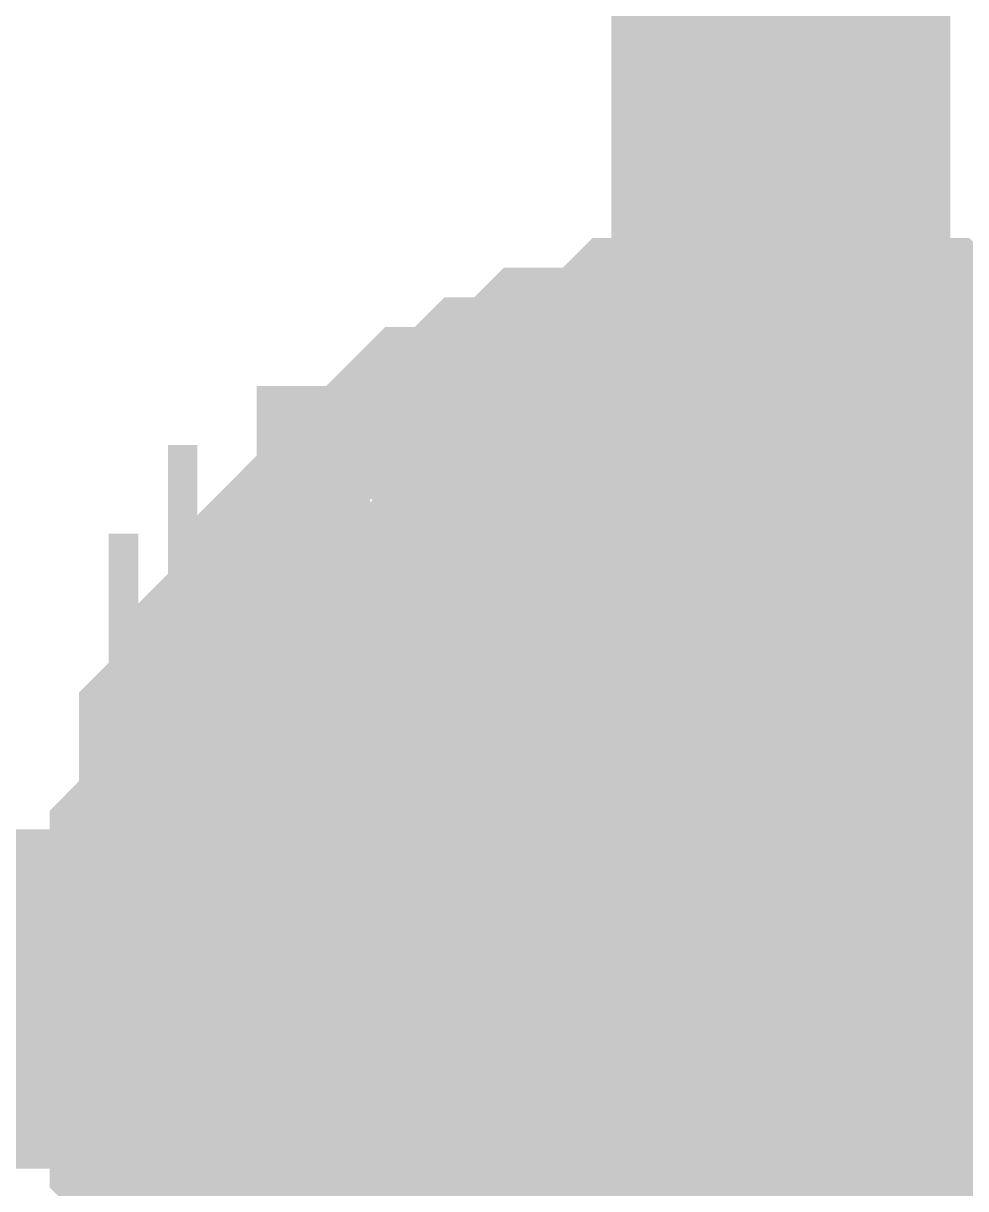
# Model space of a CAD drawing. Header units: inches. Extents: x 0 to 841, y 0 to 594.
# Drawn here: x 511.838 to 512.671, y 147.313 to 148.343 of the extents above; entities that cross this region are included whole.
import ezdxf

# ---------------------------------------------------------------- set-up
doc = ezdxf.new("R2010")
doc.units = ezdxf.units.IN
doc.layers.add('Sheet', color=255, linetype='Continuous')

msp = doc.modelspace()

# ---------------------------------------------------------------- linework, layer by layer
at = {"layer": 'Sheet'}
for points in [[(512.5072, 151.5834, 0.2997, 0.2997, 0), (512.5072, 147.4809, 0.2997, 0.2997, 0)], [(512.0108, 147.4809, 0.2997, 0.2997, 0), (512.0108, 147.507, 0.2997, 0.2997, 0), (512.0108, 147.5332, 0.2997, 0.2997, 0), (512.0108, 147.5593, 0.2997, 0.2997, 0), (512.0108, 147.5854, 0.2997, 0.2997, 0), (512.0369, 147.6116, 0.2997, 0.2997, 0), (512.0369, 147.6377, 0.2997, 0.2997, 0), (512.0369, 147.6638, 0.2997, 0.2997, 0), (512.0369, 147.69, 0.2997, 0.2997, 0), (512.063, 147.7161, 0.2997, 0.2997, 0), (512.063, 147.7422, 0.2997, 0.2997, 0), (512.0891, 147.7422, 0.2997, 0.2997, 0), (512.0891, 147.7683, 0.2997, 0.2997, 0), (512.1153, 147.7945, 0.2997, 0.2997, 0), (512.1153, 147.8206, 0.2997, 0.2997, 0), (512.1414, 147.8206, 0.2997, 0.2997, 0), (512.1414, 147.8467, 0.2997, 0.2997, 0), (512.1675, 147.8729, 0.2997, 0.2997, 0), (512.1937, 147.8729, 0.2997, 0.2997, 0), (512.1937, 147.899, 0.2997, 0.2997, 0), (512.2198, 147.9251, 0.2997, 0.2997, 0), (512.2459, 147.9251, 0.2997, 0.2997, 0), (512.2721, 147.9513, 0.2997, 0.2997, 0), (512.2982, 147.9513, 0.2997, 0.2997, 0), (512.2982, 147.9513, 0.2997, 0.2997, 0), (512.3243, 147.9774, 0.2997, 0.2997, 0), (512.3505, 147.9774, 0.2997, 0.2997, 0), (512.3766, 147.9774, 0.2997, 0.2997, 0), (512.4027, 148.0035, 0.2997, 0.2997, 0), (512.4288, 148.0035, 0.2997, 0.2997, 0), (512.455, 148.0035, 0.2997, 0.2997, 0), (512.4811, 148.0035, 0.2997, 0.2997, 0), (512.5072, 148.0035, 0.2997, 0.2997, 0)], [(512.0108, 147.4809, 0.2997, 0.2997, 0), (512.0108, 147.507, 0.2997, 0.2997, 0), (512.0108, 147.5332, 0.2997, 0.2997, 0), (512.0108, 147.5593, 0.2997, 0.2997, 0), (512.0108, 147.5854, 0.2997, 0.2997, 0), (512.0369, 147.6116, 0.2997, 0.2997, 0), (512.0369, 147.6377, 0.2997, 0.2997, 0), (512.0369, 147.6638, 0.2997, 0.2997, 0), (512.0369, 147.69, 0.2997, 0.2997, 0), (512.063, 147.7161, 0.2997, 0.2997, 0), (512.063, 147.7422, 0.2997, 0.2997, 0), (512.0891, 147.7422, 0.2997, 0.2997, 0), (512.0891, 147.7683, 0.2997, 0.2997, 0), (512.1153, 147.7945, 0.2997, 0.2997, 0), (512.1153, 147.8206, 0.2997, 0.2997, 0), (512.1414, 147.8206, 0.2997, 0.2997, 0), (512.1414, 147.8467, 0.2997, 0.2997, 0), (512.1675, 147.8729, 0.2997, 0.2997, 0), (512.1937, 147.8729, 0.2997, 0.2997, 0), (512.1937, 147.899, 0.2997, 0.2997, 0), (512.2198, 147.9251, 0.2997, 0.2997, 0), (512.2459, 147.9251, 0.2997, 0.2997, 0), (512.2721, 147.9513, 0.2997, 0.2997, 0), (512.2982, 147.9513, 0.2997, 0.2997, 0), (512.2982, 147.9513, 0.2997, 0.2997, 0), (512.3243, 147.9774, 0.2997, 0.2997, 0), (512.3505, 147.9774, 0.2997, 0.2997, 0), (512.3766, 147.9774, 0.2997, 0.2997, 0), (512.4027, 148.0035, 0.2997, 0.2997, 0), (512.4288, 148.0035, 0.2997, 0.2997, 0), (512.455, 148.0035, 0.2997, 0.2997, 0), (512.4811, 148.0035, 0.2997, 0.2997, 0), (512.5072, 148.0035, 0.2997, 0.2997, 0)], [(512.0108, 147.4809, 0.2997, 0.2997, 0), (512.0108, 147.507, 0.2997, 0.2997, 0), (512.0108, 147.5332, 0.2997, 0.2997, 0), (512.0108, 147.5593, 0.2997, 0.2997, 0), (512.0108, 147.5854, 0.2997, 0.2997, 0), (512.0369, 147.6116, 0.2997, 0.2997, 0), (512.0369, 147.6377, 0.2997, 0.2997, 0), (512.0369, 147.6638, 0.2997, 0.2997, 0), (512.0369, 147.69, 0.2997, 0.2997, 0), (512.063, 147.7161, 0.2997, 0.2997, 0), (512.063, 147.7422, 0.2997, 0.2997, 0), (512.0891, 147.7422, 0.2997, 0.2997, 0), (512.0891, 147.7683, 0.2997, 0.2997, 0), (512.1153, 147.7945, 0.2997, 0.2997, 0), (512.1153, 147.8206, 0.2997, 0.2997, 0), (512.1414, 147.8206, 0.2997, 0.2997, 0), (512.1414, 147.8467, 0.2997, 0.2997, 0), (512.1675, 147.8729, 0.2997, 0.2997, 0), (512.1937, 147.8729, 0.2997, 0.2997, 0), (512.1937, 147.899, 0.2997, 0.2997, 0), (512.2198, 147.9251, 0.2997, 0.2997, 0), (512.2459, 147.9251, 0.2997, 0.2997, 0), (512.2721, 147.9513, 0.2997, 0.2997, 0), (512.2982, 147.9513, 0.2997, 0.2997, 0), (512.2982, 147.9513, 0.2997, 0.2997, 0), (512.3243, 147.9774, 0.2997, 0.2997, 0), (512.3505, 147.9774, 0.2997, 0.2997, 0), (512.3766, 147.9774, 0.2997, 0.2997, 0), (512.4027, 148.0035, 0.2997, 0.2997, 0), (512.4288, 148.0035, 0.2997, 0.2997, 0), (512.455, 148.0035, 0.2997, 0.2997, 0), (512.4811, 148.0035, 0.2997, 0.2997, 0), (512.5072, 148.0035, 0.2997, 0.2997, 0)], [(512.0108, 147.4809, 0.2997, 0.2997, 0), (512.0108, 147.507, 0.2997, 0.2997, 0), (512.0108, 147.5332, 0.2997, 0.2997, 0), (512.0108, 147.5593, 0.2997, 0.2997, 0), (512.0108, 147.5854, 0.2997, 0.2997, 0), (512.0369, 147.6116, 0.2997, 0.2997, 0), (512.0369, 147.6377, 0.2997, 0.2997, 0), (512.0369, 147.6638, 0.2997, 0.2997, 0), (512.0369, 147.69, 0.2997, 0.2997, 0), (512.063, 147.7161, 0.2997, 0.2997, 0), (512.063, 147.7422, 0.2997, 0.2997, 0), (512.0891, 147.7422, 0.2997, 0.2997, 0), (512.0891, 147.7683, 0.2997, 0.2997, 0), (512.1153, 147.7945, 0.2997, 0.2997, 0), (512.1153, 147.8206, 0.2997, 0.2997, 0), (512.1414, 147.8206, 0.2997, 0.2997, 0), (512.1414, 147.8467, 0.2997, 0.2997, 0), (512.1675, 147.8729, 0.2997, 0.2997, 0), (512.1937, 147.8729, 0.2997, 0.2997, 0), (512.1937, 147.899, 0.2997, 0.2997, 0), (512.2198, 147.9251, 0.2997, 0.2997, 0), (512.2459, 147.9251, 0.2997, 0.2997, 0), (512.2721, 147.9513, 0.2997, 0.2997, 0), (512.2982, 147.9513, 0.2997, 0.2997, 0), (512.2982, 147.9513, 0.2997, 0.2997, 0), (512.3243, 147.9774, 0.2997, 0.2997, 0), (512.3505, 147.9774, 0.2997, 0.2997, 0), (512.3766, 147.9774, 0.2997, 0.2997, 0), (512.4027, 148.0035, 0.2997, 0.2997, 0), (512.4288, 148.0035, 0.2997, 0.2997, 0), (512.455, 148.0035, 0.2997, 0.2997, 0), (512.4811, 148.0035, 0.2997, 0.2997, 0), (512.5072, 148.0035, 0.2997, 0.2997, 0)], [(512.0108, 147.4809, 0.2997, 0.2997, 0), (512.0108, 147.507, 0.2997, 0.2997, 0), (512.0108, 147.5332, 0.2997, 0.2997, 0), (512.0108, 147.5593, 0.2997, 0.2997, 0), (512.0108, 147.5854, 0.2997, 0.2997, 0), (512.0369, 147.6116, 0.2997, 0.2997, 0), (512.0369, 147.6377, 0.2997, 0.2997, 0), (512.0369, 147.6638, 0.2997, 0.2997, 0), (512.0369, 147.69, 0.2997, 0.2997, 0), (512.063, 147.7161, 0.2997, 0.2997, 0), (512.063, 147.7422, 0.2997, 0.2997, 0), (512.0891, 147.7422, 0.2997, 0.2997, 0), (512.0891, 147.7683, 0.2997, 0.2997, 0), (512.1153, 147.7945, 0.2997, 0.2997, 0), (512.1153, 147.8206, 0.2997, 0.2997, 0), (512.1414, 147.8206, 0.2997, 0.2997, 0), (512.1414, 147.8467, 0.2997, 0.2997, 0), (512.1675, 147.8729, 0.2997, 0.2997, 0), (512.1937, 147.8729, 0.2997, 0.2997, 0), (512.1937, 147.899, 0.2997, 0.2997, 0), (512.2198, 147.9251, 0.2997, 0.2997, 0), (512.2459, 147.9251, 0.2997, 0.2997, 0), (512.2721, 147.9513, 0.2997, 0.2997, 0), (512.2982, 147.9513, 0.2997, 0.2997, 0), (512.2982, 147.9513, 0.2997, 0.2997, 0), (512.3243, 147.9774, 0.2997, 0.2997, 0), (512.3505, 147.9774, 0.2997, 0.2997, 0), (512.3766, 147.9774, 0.2997, 0.2997, 0), (512.4027, 148.0035, 0.2997, 0.2997, 0), (512.4288, 148.0035, 0.2997, 0.2997, 0), (512.455, 148.0035, 0.2997, 0.2997, 0), (512.4811, 148.0035, 0.2997, 0.2997, 0), (512.5072, 148.0035, 0.2997, 0.2997, 0)], [(512.0108, 147.4809, 0.2997, 0.2997, 0), (512.0108, 147.507, 0.2997, 0.2997, 0), (512.0108, 147.5332, 0.2997, 0.2997, 0), (512.0108, 147.5593, 0.2997, 0.2997, 0), (512.0108, 147.5854, 0.2997, 0.2997, 0), (512.0369, 147.6116, 0.2997, 0.2997, 0), (512.0369, 147.6377, 0.2997, 0.2997, 0), (512.0369, 147.6638, 0.2997, 0.2997, 0), (512.0369, 147.69, 0.2997, 0.2997, 0), (512.063, 147.7161, 0.2997, 0.2997, 0), (512.063, 147.7422, 0.2997, 0.2997, 0), (512.0891, 147.7422, 0.2997, 0.2997, 0), (512.0891, 147.7683, 0.2997, 0.2997, 0), (512.1153, 147.7945, 0.2997, 0.2997, 0), (512.1153, 147.8206, 0.2997, 0.2997, 0), (512.1414, 147.8206, 0.2997, 0.2997, 0), (512.1414, 147.8467, 0.2997, 0.2997, 0), (512.1675, 147.8729, 0.2997, 0.2997, 0), (512.1937, 147.8729, 0.2997, 0.2997, 0), (512.1937, 147.899, 0.2997, 0.2997, 0), (512.2198, 147.9251, 0.2997, 0.2997, 0), (512.2459, 147.9251, 0.2997, 0.2997, 0), (512.2721, 147.9513, 0.2997, 0.2997, 0), (512.2982, 147.9513, 0.2997, 0.2997, 0), (512.2982, 147.9513, 0.2997, 0.2997, 0), (512.3243, 147.9774, 0.2997, 0.2997, 0), (512.3505, 147.9774, 0.2997, 0.2997, 0), (512.3766, 147.9774, 0.2997, 0.2997, 0), (512.4027, 148.0035, 0.2997, 0.2997, 0), (512.4288, 148.0035, 0.2997, 0.2997, 0), (512.455, 148.0035, 0.2997, 0.2997, 0), (512.4811, 148.0035, 0.2997, 0.2997, 0), (512.5072, 148.0035, 0.2997, 0.2997, 0)], [(512.0108, 147.4809, 0.2997, 0.2997, 0), (512.0108, 147.507, 0.2997, 0.2997, 0), (512.0108, 147.5332, 0.2997, 0.2997, 0), (512.0108, 147.5593, 0.2997, 0.2997, 0), (512.0108, 147.5854, 0.2997, 0.2997, 0), (512.0369, 147.6116, 0.2997, 0.2997, 0), (512.0369, 147.6377, 0.2997, 0.2997, 0), (512.0369, 147.6638, 0.2997, 0.2997, 0), (512.0369, 147.69, 0.2997, 0.2997, 0), (512.063, 147.7161, 0.2997, 0.2997, 0), (512.063, 147.7422, 0.2997, 0.2997, 0), (512.0891, 147.7422, 0.2997, 0.2997, 0), (512.0891, 147.7683, 0.2997, 0.2997, 0), (512.1153, 147.7945, 0.2997, 0.2997, 0), (512.1153, 147.8206, 0.2997, 0.2997, 0), (512.1414, 147.8206, 0.2997, 0.2997, 0), (512.1414, 147.8467, 0.2997, 0.2997, 0), (512.1675, 147.8729, 0.2997, 0.2997, 0), (512.1937, 147.8729, 0.2997, 0.2997, 0), (512.1937, 147.899, 0.2997, 0.2997, 0), (512.2198, 147.9251, 0.2997, 0.2997, 0), (512.2459, 147.9251, 0.2997, 0.2997, 0), (512.2721, 147.9513, 0.2997, 0.2997, 0), (512.2982, 147.9513, 0.2997, 0.2997, 0), (512.2982, 147.9513, 0.2997, 0.2997, 0), (512.3243, 147.9774, 0.2997, 0.2997, 0), (512.3505, 147.9774, 0.2997, 0.2997, 0), (512.3766, 147.9774, 0.2997, 0.2997, 0), (512.4027, 148.0035, 0.2997, 0.2997, 0), (512.4288, 148.0035, 0.2997, 0.2997, 0), (512.455, 148.0035, 0.2997, 0.2997, 0), (512.4811, 148.0035, 0.2997, 0.2997, 0), (512.5072, 148.0035, 0.2997, 0.2997, 0)], [(512.5072, 148.0035, 0.2997, 0.2997, 0), (512.5072, 148.0035, 0.2997, 0.2997, 0)], [(512.5072, 148.0035, 0.2997, 0.2997, 0), (512.5334, 148.0035, 0.2997, 0.2997, 0), (512.5595, 148.0035, 0.2997, 0.2997, 0), (512.5856, 148.0035, 0.2997, 0.2997, 0), (512.6118, 148.0035, 0.2997, 0.2997, 0), (512.6379, 147.9774, 0.2997, 0.2997, 0), (512.664, 147.9774, 0.2997, 0.2997, 0), (512.6902, 147.9774, 0.2997, 0.2997, 0), (512.7163, 147.9513, 0.2997, 0.2997, 0), (512.7424, 147.9513, 0.2997, 0.2997, 0), (512.7685, 147.9513, 0.2997, 0.2997, 0), (512.7685, 147.9251, 0.2997, 0.2997, 0), (512.7947, 147.9251, 0.2997, 0.2997, 0), (512.8208, 147.899, 0.2997, 0.2997, 0)], [(512.5072, 148.0035, 0.2997, 0.2997, 0), (512.5072, 148.0035, 0.2997, 0.2997, 0)], [(512.5072, 148.0035, 0.2997, 0.2997, 0), (512.5334, 148.0035, 0.2997, 0.2997, 0), (512.5595, 148.0035, 0.2997, 0.2997, 0), (512.5856, 148.0035, 0.2997, 0.2997, 0), (512.6118, 148.0035, 0.2997, 0.2997, 0), (512.6379, 147.9774, 0.2997, 0.2997, 0), (512.664, 147.9774, 0.2997, 0.2997, 0), (512.6902, 147.9774, 0.2997, 0.2997, 0), (512.7163, 147.9513, 0.2997, 0.2997, 0), (512.7424, 147.9513, 0.2997, 0.2997, 0), (512.7685, 147.9513, 0.2997, 0.2997, 0), (512.7685, 147.9251, 0.2997, 0.2997, 0), (512.7947, 147.9251, 0.2997, 0.2997, 0), (512.8208, 147.899, 0.2997, 0.2997, 0)], [(512.5072, 148.0035, 0.2997, 0.2997, 0), (512.5072, 148.0035, 0.2997, 0.2997, 0)], [(512.5072, 148.0035, 0.2997, 0.2997, 0), (512.5334, 148.0035, 0.2997, 0.2997, 0), (512.5595, 148.0035, 0.2997, 0.2997, 0), (512.5856, 148.0035, 0.2997, 0.2997, 0), (512.6118, 148.0035, 0.2997, 0.2997, 0), (512.6379, 147.9774, 0.2997, 0.2997, 0), (512.664, 147.9774, 0.2997, 0.2997, 0), (512.6902, 147.9774, 0.2997, 0.2997, 0), (512.7163, 147.9513, 0.2997, 0.2997, 0), (512.7424, 147.9513, 0.2997, 0.2997, 0), (512.7685, 147.9513, 0.2997, 0.2997, 0), (512.7685, 147.9251, 0.2997, 0.2997, 0), (512.7947, 147.9251, 0.2997, 0.2997, 0), (512.8208, 147.899, 0.2997, 0.2997, 0)], [(512.5072, 148.0035, 0.2997, 0.2997, 0), (512.5072, 148.0035, 0.2997, 0.2997, 0)], [(512.5072, 148.0035, 0.2997, 0.2997, 0), (512.5334, 148.0035, 0.2997, 0.2997, 0), (512.5595, 148.0035, 0.2997, 0.2997, 0), (512.5856, 148.0035, 0.2997, 0.2997, 0), (512.6118, 148.0035, 0.2997, 0.2997, 0), (512.6379, 147.9774, 0.2997, 0.2997, 0), (512.664, 147.9774, 0.2997, 0.2997, 0), (512.6902, 147.9774, 0.2997, 0.2997, 0), (512.7163, 147.9513, 0.2997, 0.2997, 0), (512.7424, 147.9513, 0.2997, 0.2997, 0), (512.7685, 147.9513, 0.2997, 0.2997, 0), (512.7685, 147.9251, 0.2997, 0.2997, 0), (512.7947, 147.9251, 0.2997, 0.2997, 0), (512.8208, 147.899, 0.2997, 0.2997, 0)], [(512.5072, 148.0035, 0.2997, 0.2997, 0), (512.5072, 148.0035, 0.2997, 0.2997, 0)], [(512.5072, 148.0035, 0.2997, 0.2997, 0), (512.5334, 148.0035, 0.2997, 0.2997, 0), (512.5595, 148.0035, 0.2997, 0.2997, 0), (512.5856, 148.0035, 0.2997, 0.2997, 0), (512.6118, 148.0035, 0.2997, 0.2997, 0), (512.6379, 147.9774, 0.2997, 0.2997, 0), (512.664, 147.9774, 0.2997, 0.2997, 0), (512.6902, 147.9774, 0.2997, 0.2997, 0), (512.7163, 147.9513, 0.2997, 0.2997, 0), (512.7424, 147.9513, 0.2997, 0.2997, 0), (512.7685, 147.9513, 0.2997, 0.2997, 0), (512.7685, 147.9251, 0.2997, 0.2997, 0), (512.7947, 147.9251, 0.2997, 0.2997, 0), (512.8208, 147.899, 0.2997, 0.2997, 0)], [(512.5072, 148.0035, 0.2997, 0.2997, 0), (512.5072, 148.0035, 0.2997, 0.2997, 0)], [(512.5072, 148.0035, 0.2997, 0.2997, 0), (512.5334, 148.0035, 0.2997, 0.2997, 0), (512.5595, 148.0035, 0.2997, 0.2997, 0), (512.5856, 148.0035, 0.2997, 0.2997, 0), (512.6118, 148.0035, 0.2997, 0.2997, 0), (512.6379, 147.9774, 0.2997, 0.2997, 0), (512.664, 147.9774, 0.2997, 0.2997, 0), (512.6902, 147.9774, 0.2997, 0.2997, 0), (512.7163, 147.9513, 0.2997, 0.2997, 0), (512.7424, 147.9513, 0.2997, 0.2997, 0), (512.7685, 147.9513, 0.2997, 0.2997, 0), (512.7685, 147.9251, 0.2997, 0.2997, 0), (512.7947, 147.9251, 0.2997, 0.2997, 0), (512.8208, 147.899, 0.2997, 0.2997, 0)], [(512.5072, 148.0035, 0.2997, 0.2997, 0), (512.5072, 148.0035, 0.2997, 0.2997, 0)], [(512.5072, 148.0035, 0.2997, 0.2997, 0), (512.5334, 148.0035, 0.2997, 0.2997, 0), (512.5595, 148.0035, 0.2997, 0.2997, 0), (512.5856, 148.0035, 0.2997, 0.2997, 0), (512.6118, 148.0035, 0.2997, 0.2997, 0), (512.6379, 147.9774, 0.2997, 0.2997, 0), (512.664, 147.9774, 0.2997, 0.2997, 0), (512.6902, 147.9774, 0.2997, 0.2997, 0), (512.7163, 147.9513, 0.2997, 0.2997, 0), (512.7424, 147.9513, 0.2997, 0.2997, 0), (512.7685, 147.9513, 0.2997, 0.2997, 0), (512.7685, 147.9251, 0.2997, 0.2997, 0), (512.7947, 147.9251, 0.2997, 0.2997, 0), (512.8208, 147.899, 0.2997, 0.2997, 0)], [(512.0108, 147.4809, 0.0991, 0.0991, 0), (512.0108, 147.507, 0.0991, 0.0991, 0), (512.0108, 147.5332, 0.0991, 0.0991, 0), (512.0108, 147.5593, 0.0991, 0.0991, 0), (512.0108, 147.5854, 0.0991, 0.0991, 0), (512.0369, 147.6116, 0.0991, 0.0991, 0), (512.0369, 147.6377, 0.0991, 0.0991, 0), (512.0369, 147.6638, 0.0991, 0.0991, 0), (512.0369, 147.69, 0.0991, 0.0991, 0), (512.063, 147.7161, 0.0991, 0.0991, 0), (512.063, 147.7422, 0.0991, 0.0991, 0), (512.0891, 147.7422, 0.0991, 0.0991, 0), (512.0891, 147.7683, 0.0991, 0.0991, 0), (512.1153, 147.7945, 0.0991, 0.0991, 0), (512.1153, 147.8206, 0.0991, 0.0991, 0), (512.1414, 147.8206, 0.0991, 0.0991, 0), (512.1414, 147.8467, 0.0991, 0.0991, 0), (512.1675, 147.8729, 0.0991, 0.0991, 0), (512.1937, 147.8729, 0.0991, 0.0991, 0), (512.1937, 147.899, 0.0991, 0.0991, 0), (512.2198, 147.9251, 0.0991, 0.0991, 0), (512.2459, 147.9251, 0.0991, 0.0991, 0), (512.2721, 147.9513, 0.0991, 0.0991, 0), (512.2982, 147.9513, 0.0991, 0.0991, 0), (512.2982, 147.9513, 0.0991, 0.0991, 0), (512.3243, 147.9774, 0.0991, 0.0991, 0), (512.3505, 147.9774, 0.0991, 0.0991, 0), (512.3766, 147.9774, 0.0991, 0.0991, 0), (512.4027, 148.0035, 0.0991, 0.0991, 0), (512.4288, 148.0035, 0.0991, 0.0991, 0), (512.455, 148.0035, 0.0991, 0.0991, 0), (512.4811, 148.0035, 0.0991, 0.0991, 0), (512.5072, 148.0035, 0.0991, 0.0991, 0)], [(512.0108, 147.4809, 0.0991, 0.0991, 0), (512.0108, 147.507, 0.0991, 0.0991, 0), (512.0108, 147.5332, 0.0991, 0.0991, 0), (512.0108, 147.5593, 0.0991, 0.0991, 0), (512.0108, 147.5854, 0.0991, 0.0991, 0), (512.0369, 147.6116, 0.0991, 0.0991, 0), (512.0369, 147.6377, 0.0991, 0.0991, 0), (512.0369, 147.6638, 0.0991, 0.0991, 0), (512.0369, 147.69, 0.0991, 0.0991, 0), (512.063, 147.7161, 0.0991, 0.0991, 0), (512.063, 147.7422, 0.0991, 0.0991, 0), (512.0891, 147.7422, 0.0991, 0.0991, 0), (512.0891, 147.7683, 0.0991, 0.0991, 0), (512.1153, 147.7945, 0.0991, 0.0991, 0), (512.1153, 147.8206, 0.0991, 0.0991, 0), (512.1414, 147.8206, 0.0991, 0.0991, 0), (512.1414, 147.8467, 0.0991, 0.0991, 0), (512.1675, 147.8729, 0.0991, 0.0991, 0), (512.1937, 147.8729, 0.0991, 0.0991, 0), (512.1937, 147.899, 0.0991, 0.0991, 0), (512.2198, 147.9251, 0.0991, 0.0991, 0), (512.2459, 147.9251, 0.0991, 0.0991, 0), (512.2721, 147.9513, 0.0991, 0.0991, 0), (512.2982, 147.9513, 0.0991, 0.0991, 0), (512.2982, 147.9513, 0.0991, 0.0991, 0), (512.3243, 147.9774, 0.0991, 0.0991, 0), (512.3505, 147.9774, 0.0991, 0.0991, 0), (512.3766, 147.9774, 0.0991, 0.0991, 0), (512.4027, 148.0035, 0.0991, 0.0991, 0), (512.4288, 148.0035, 0.0991, 0.0991, 0), (512.455, 148.0035, 0.0991, 0.0991, 0), (512.4811, 148.0035, 0.0991, 0.0991, 0), (512.5072, 148.0035, 0.0991, 0.0991, 0)], [(512.0108, 147.4809, 0.0991, 0.0991, 0), (512.0108, 147.507, 0.0991, 0.0991, 0), (512.0108, 147.5332, 0.0991, 0.0991, 0), (512.0108, 147.5593, 0.0991, 0.0991, 0), (512.0108, 147.5854, 0.0991, 0.0991, 0), (512.0369, 147.6116, 0.0991, 0.0991, 0), (512.0369, 147.6377, 0.0991, 0.0991, 0), (512.0369, 147.6638, 0.0991, 0.0991, 0), (512.0369, 147.69, 0.0991, 0.0991, 0), (512.063, 147.7161, 0.0991, 0.0991, 0), (512.063, 147.7422, 0.0991, 0.0991, 0), (512.0891, 147.7422, 0.0991, 0.0991, 0), (512.0891, 147.7683, 0.0991, 0.0991, 0), (512.1153, 147.7945, 0.0991, 0.0991, 0), (512.1153, 147.8206, 0.0991, 0.0991, 0), (512.1414, 147.8206, 0.0991, 0.0991, 0), (512.1414, 147.8467, 0.0991, 0.0991, 0), (512.1675, 147.8729, 0.0991, 0.0991, 0), (512.1937, 147.8729, 0.0991, 0.0991, 0), (512.1937, 147.899, 0.0991, 0.0991, 0), (512.2198, 147.9251, 0.0991, 0.0991, 0), (512.2459, 147.9251, 0.0991, 0.0991, 0), (512.2721, 147.9513, 0.0991, 0.0991, 0), (512.2982, 147.9513, 0.0991, 0.0991, 0), (512.2982, 147.9513, 0.0991, 0.0991, 0), (512.3243, 147.9774, 0.0991, 0.0991, 0), (512.3505, 147.9774, 0.0991, 0.0991, 0), (512.3766, 147.9774, 0.0991, 0.0991, 0), (512.4027, 148.0035, 0.0991, 0.0991, 0), (512.4288, 148.0035, 0.0991, 0.0991, 0), (512.455, 148.0035, 0.0991, 0.0991, 0), (512.4811, 148.0035, 0.0991, 0.0991, 0), (512.5072, 148.0035, 0.0991, 0.0991, 0)], [(512.0108, 147.4809, 0.0991, 0.0991, 0), (512.0108, 147.507, 0.0991, 0.0991, 0), (512.0108, 147.5332, 0.0991, 0.0991, 0), (512.0108, 147.5593, 0.0991, 0.0991, 0), (512.0108, 147.5854, 0.0991, 0.0991, 0), (512.0369, 147.6116, 0.0991, 0.0991, 0), (512.0369, 147.6377, 0.0991, 0.0991, 0), (512.0369, 147.6638, 0.0991, 0.0991, 0), (512.0369, 147.69, 0.0991, 0.0991, 0), (512.063, 147.7161, 0.0991, 0.0991, 0), (512.063, 147.7422, 0.0991, 0.0991, 0), (512.0891, 147.7422, 0.0991, 0.0991, 0), (512.0891, 147.7683, 0.0991, 0.0991, 0), (512.1153, 147.7945, 0.0991, 0.0991, 0), (512.1153, 147.8206, 0.0991, 0.0991, 0), (512.1414, 147.8206, 0.0991, 0.0991, 0), (512.1414, 147.8467, 0.0991, 0.0991, 0), (512.1675, 147.8729, 0.0991, 0.0991, 0), (512.1937, 147.8729, 0.0991, 0.0991, 0), (512.1937, 147.899, 0.0991, 0.0991, 0), (512.2198, 147.9251, 0.0991, 0.0991, 0), (512.2459, 147.9251, 0.0991, 0.0991, 0), (512.2721, 147.9513, 0.0991, 0.0991, 0), (512.2982, 147.9513, 0.0991, 0.0991, 0), (512.2982, 147.9513, 0.0991, 0.0991, 0), (512.3243, 147.9774, 0.0991, 0.0991, 0), (512.3505, 147.9774, 0.0991, 0.0991, 0), (512.3766, 147.9774, 0.0991, 0.0991, 0), (512.4027, 148.0035, 0.0991, 0.0991, 0), (512.4288, 148.0035, 0.0991, 0.0991, 0), (512.455, 148.0035, 0.0991, 0.0991, 0), (512.4811, 148.0035, 0.0991, 0.0991, 0), (512.5072, 148.0035, 0.0991, 0.0991, 0)], [(512.0108, 147.4809, 0.0991, 0.0991, 0), (512.0108, 147.507, 0.0991, 0.0991, 0), (512.0108, 147.5332, 0.0991, 0.0991, 0), (512.0108, 147.5593, 0.0991, 0.0991, 0), (512.0108, 147.5854, 0.0991, 0.0991, 0), (512.0369, 147.6116, 0.0991, 0.0991, 0), (512.0369, 147.6377, 0.0991, 0.0991, 0), (512.0369, 147.6638, 0.0991, 0.0991, 0), (512.0369, 147.69, 0.0991, 0.0991, 0), (512.063, 147.7161, 0.0991, 0.0991, 0), (512.063, 147.7422, 0.0991, 0.0991, 0), (512.0891, 147.7422, 0.0991, 0.0991, 0), (512.0891, 147.7683, 0.0991, 0.0991, 0), (512.1153, 147.7945, 0.0991, 0.0991, 0), (512.1153, 147.8206, 0.0991, 0.0991, 0), (512.1414, 147.8206, 0.0991, 0.0991, 0), (512.1414, 147.8467, 0.0991, 0.0991, 0), (512.1675, 147.8729, 0.0991, 0.0991, 0), (512.1937, 147.8729, 0.0991, 0.0991, 0), (512.1937, 147.899, 0.0991, 0.0991, 0), (512.2198, 147.9251, 0.0991, 0.0991, 0), (512.2459, 147.9251, 0.0991, 0.0991, 0), (512.2721, 147.9513, 0.0991, 0.0991, 0), (512.2982, 147.9513, 0.0991, 0.0991, 0), (512.2982, 147.9513, 0.0991, 0.0991, 0), (512.3243, 147.9774, 0.0991, 0.0991, 0), (512.3505, 147.9774, 0.0991, 0.0991, 0), (512.3766, 147.9774, 0.0991, 0.0991, 0), (512.4027, 148.0035, 0.0991, 0.0991, 0), (512.4288, 148.0035, 0.0991, 0.0991, 0), (512.455, 148.0035, 0.0991, 0.0991, 0), (512.4811, 148.0035, 0.0991, 0.0991, 0), (512.5072, 148.0035, 0.0991, 0.0991, 0)], [(512.0108, 147.4809, 0.0991, 0.0991, 0), (512.0108, 147.507, 0.0991, 0.0991, 0), (512.0108, 147.5332, 0.0991, 0.0991, 0), (512.0108, 147.5593, 0.0991, 0.0991, 0), (512.0108, 147.5854, 0.0991, 0.0991, 0), (512.0369, 147.6116, 0.0991, 0.0991, 0), (512.0369, 147.6377, 0.0991, 0.0991, 0), (512.0369, 147.6638, 0.0991, 0.0991, 0), (512.0369, 147.69, 0.0991, 0.0991, 0), (512.063, 147.7161, 0.0991, 0.0991, 0), (512.063, 147.7422, 0.0991, 0.0991, 0), (512.0891, 147.7422, 0.0991, 0.0991, 0), (512.0891, 147.7683, 0.0991, 0.0991, 0), (512.1153, 147.7945, 0.0991, 0.0991, 0), (512.1153, 147.8206, 0.0991, 0.0991, 0), (512.1414, 147.8206, 0.0991, 0.0991, 0), (512.1414, 147.8467, 0.0991, 0.0991, 0), (512.1675, 147.8729, 0.0991, 0.0991, 0), (512.1937, 147.8729, 0.0991, 0.0991, 0), (512.1937, 147.899, 0.0991, 0.0991, 0), (512.2198, 147.9251, 0.0991, 0.0991, 0), (512.2459, 147.9251, 0.0991, 0.0991, 0), (512.2721, 147.9513, 0.0991, 0.0991, 0), (512.2982, 147.9513, 0.0991, 0.0991, 0), (512.2982, 147.9513, 0.0991, 0.0991, 0), (512.3243, 147.9774, 0.0991, 0.0991, 0), (512.3505, 147.9774, 0.0991, 0.0991, 0), (512.3766, 147.9774, 0.0991, 0.0991, 0), (512.4027, 148.0035, 0.0991, 0.0991, 0), (512.4288, 148.0035, 0.0991, 0.0991, 0), (512.455, 148.0035, 0.0991, 0.0991, 0), (512.4811, 148.0035, 0.0991, 0.0991, 0), (512.5072, 148.0035, 0.0991, 0.0991, 0)], [(512.0108, 147.4809, 0.0991, 0.0991, 0), (512.0108, 147.507, 0.0991, 0.0991, 0), (512.0108, 147.5332, 0.0991, 0.0991, 0), (512.0108, 147.5593, 0.0991, 0.0991, 0), (512.0108, 147.5854, 0.0991, 0.0991, 0), (512.0369, 147.6116, 0.0991, 0.0991, 0), (512.0369, 147.6377, 0.0991, 0.0991, 0), (512.0369, 147.6638, 0.0991, 0.0991, 0), (512.0369, 147.69, 0.0991, 0.0991, 0), (512.063, 147.7161, 0.0991, 0.0991, 0), (512.063, 147.7422, 0.0991, 0.0991, 0), (512.0891, 147.7422, 0.0991, 0.0991, 0), (512.0891, 147.7683, 0.0991, 0.0991, 0), (512.1153, 147.7945, 0.0991, 0.0991, 0), (512.1153, 147.8206, 0.0991, 0.0991, 0), (512.1414, 147.8206, 0.0991, 0.0991, 0), (512.1414, 147.8467, 0.0991, 0.0991, 0), (512.1675, 147.8729, 0.0991, 0.0991, 0), (512.1937, 147.8729, 0.0991, 0.0991, 0), (512.1937, 147.899, 0.0991, 0.0991, 0), (512.2198, 147.9251, 0.0991, 0.0991, 0), (512.2459, 147.9251, 0.0991, 0.0991, 0), (512.2721, 147.9513, 0.0991, 0.0991, 0), (512.2982, 147.9513, 0.0991, 0.0991, 0), (512.2982, 147.9513, 0.0991, 0.0991, 0), (512.3243, 147.9774, 0.0991, 0.0991, 0), (512.3505, 147.9774, 0.0991, 0.0991, 0), (512.3766, 147.9774, 0.0991, 0.0991, 0), (512.4027, 148.0035, 0.0991, 0.0991, 0), (512.4288, 148.0035, 0.0991, 0.0991, 0), (512.455, 148.0035, 0.0991, 0.0991, 0), (512.4811, 148.0035, 0.0991, 0.0991, 0), (512.5072, 148.0035, 0.0991, 0.0991, 0)], [(512.5072, 148.0035, 0.0991, 0.0991, 0), (512.5072, 148.0035, 0.0991, 0.0991, 0)], [(512.5072, 148.0035, 0.0991, 0.0991, 0), (512.5334, 148.0035, 0.0991, 0.0991, 0), (512.5595, 148.0035, 0.0991, 0.0991, 0), (512.5856, 148.0035, 0.0991, 0.0991, 0), (512.6118, 148.0035, 0.0991, 0.0991, 0), (512.6379, 147.9774, 0.0991, 0.0991, 0), (512.664, 147.9774, 0.0991, 0.0991, 0), (512.6902, 147.9774, 0.0991, 0.0991, 0), (512.7163, 147.9513, 0.0991, 0.0991, 0), (512.7424, 147.9513, 0.0991, 0.0991, 0)], [(512.5072, 148.0035, 0.0991, 0.0991, 0), (512.5072, 148.0035, 0.0991, 0.0991, 0)], [(512.5072, 148.0035, 0.0991, 0.0991, 0), (512.5334, 148.0035, 0.0991, 0.0991, 0), (512.5595, 148.0035, 0.0991, 0.0991, 0), (512.5856, 148.0035, 0.0991, 0.0991, 0), (512.6118, 148.0035, 0.0991, 0.0991, 0), (512.6379, 147.9774, 0.0991, 0.0991, 0), (512.664, 147.9774, 0.0991, 0.0991, 0), (512.6902, 147.9774, 0.0991, 0.0991, 0), (512.7163, 147.9513, 0.0991, 0.0991, 0), (512.7424, 147.9513, 0.0991, 0.0991, 0)], [(512.5072, 148.0035, 0.0991, 0.0991, 0), (512.5072, 148.0035, 0.0991, 0.0991, 0)], [(512.5072, 148.0035, 0.0991, 0.0991, 0), (512.5334, 148.0035, 0.0991, 0.0991, 0), (512.5595, 148.0035, 0.0991, 0.0991, 0), (512.5856, 148.0035, 0.0991, 0.0991, 0), (512.6118, 148.0035, 0.0991, 0.0991, 0), (512.6379, 147.9774, 0.0991, 0.0991, 0), (512.664, 147.9774, 0.0991, 0.0991, 0), (512.6902, 147.9774, 0.0991, 0.0991, 0), (512.7163, 147.9513, 0.0991, 0.0991, 0), (512.7424, 147.9513, 0.0991, 0.0991, 0)], [(512.5072, 148.0035, 0.0991, 0.0991, 0), (512.5072, 148.0035, 0.0991, 0.0991, 0)], [(512.5072, 148.0035, 0.0991, 0.0991, 0), (512.5334, 148.0035, 0.0991, 0.0991, 0), (512.5595, 148.0035, 0.0991, 0.0991, 0), (512.5856, 148.0035, 0.0991, 0.0991, 0), (512.6118, 148.0035, 0.0991, 0.0991, 0), (512.6379, 147.9774, 0.0991, 0.0991, 0), (512.664, 147.9774, 0.0991, 0.0991, 0), (512.6902, 147.9774, 0.0991, 0.0991, 0), (512.7163, 147.9513, 0.0991, 0.0991, 0), (512.7424, 147.9513, 0.0991, 0.0991, 0)], [(512.5072, 148.0035, 0.0991, 0.0991, 0), (512.5072, 148.0035, 0.0991, 0.0991, 0)], [(512.5072, 148.0035, 0.0991, 0.0991, 0), (512.5334, 148.0035, 0.0991, 0.0991, 0), (512.5595, 148.0035, 0.0991, 0.0991, 0), (512.5856, 148.0035, 0.0991, 0.0991, 0), (512.6118, 148.0035, 0.0991, 0.0991, 0), (512.6379, 147.9774, 0.0991, 0.0991, 0), (512.664, 147.9774, 0.0991, 0.0991, 0), (512.6902, 147.9774, 0.0991, 0.0991, 0), (512.7163, 147.9513, 0.0991, 0.0991, 0), (512.7424, 147.9513, 0.0991, 0.0991, 0)], [(512.5072, 148.0035, 0.0991, 0.0991, 0), (512.5072, 148.0035, 0.0991, 0.0991, 0)], [(512.5072, 148.0035, 0.0991, 0.0991, 0), (512.5334, 148.0035, 0.0991, 0.0991, 0), (512.5595, 148.0035, 0.0991, 0.0991, 0), (512.5856, 148.0035, 0.0991, 0.0991, 0), (512.6118, 148.0035, 0.0991, 0.0991, 0), (512.6379, 147.9774, 0.0991, 0.0991, 0), (512.664, 147.9774, 0.0991, 0.0991, 0), (512.6902, 147.9774, 0.0991, 0.0991, 0), (512.7163, 147.9513, 0.0991, 0.0991, 0), (512.7424, 147.9513, 0.0991, 0.0991, 0)], [(512.5072, 148.0035, 0.0991, 0.0991, 0), (512.5072, 148.0035, 0.0991, 0.0991, 0)], [(512.5072, 148.0035, 0.0991, 0.0991, 0), (512.5334, 148.0035, 0.0991, 0.0991, 0), (512.5595, 148.0035, 0.0991, 0.0991, 0), (512.5856, 148.0035, 0.0991, 0.0991, 0), (512.6118, 148.0035, 0.0991, 0.0991, 0), (512.6379, 147.9774, 0.0991, 0.0991, 0), (512.664, 147.9774, 0.0991, 0.0991, 0), (512.6902, 147.9774, 0.0991, 0.0991, 0), (512.7163, 147.9513, 0.0991, 0.0991, 0), (512.7424, 147.9513, 0.0991, 0.0991, 0)], [(512.5072, 147.4809, 0.2997, 0.2997, 0), (502.5252, 147.4809, 0.2997, 0.2997, 0), (492.517, 147.4809, 0.2997, 0.2997, 0), (482.5089, 147.4809, 0.2997, 0.2997, 0), (472.5007, 147.4809, 0.2997, 0.2997, 0), (462.5186, 147.4809, 0.2997, 0.2997, 0), (452.5105, 147.4809, 0.2997, 0.2997, 0), (442.5023, 147.4809, 0.2997, 0.2997, 0), (432.5203, 147.4809, 0.2997, 0.2997, 0), (425.0207, 147.4809, 0.2997, 0.2997, 0)], [(512.1414, 147.1412, 0.2997, 0.2997, 0), (512.1153, 147.1673, 0.2997, 0.2997, 0), (512.1153, 147.1935, 0.2997, 0.2997, 0), (512.0891, 147.2196, 0.2997, 0.2997, 0), (512.0891, 147.2196, 0.2997, 0.2997, 0), (512.063, 147.2457, 0.2997, 0.2997, 0), (512.063, 147.2719, 0.2997, 0.2997, 0), (512.0369, 147.298, 0.2997, 0.2997, 0), (512.0369, 147.3241, 0.2997, 0.2997, 0), (512.0369, 147.3503, 0.2997, 0.2997, 0), (512.0369, 147.3503, 0.2997, 0.2997, 0), (512.0108, 147.3764, 0.2997, 0.2997, 0), (512.0108, 147.4025, 0.2997, 0.2997, 0), (512.0108, 147.4286, 0.2997, 0.2997, 0), (512.0108, 147.4548, 0.2997, 0.2997, 0), (512.0108, 147.4809, 0.2997, 0.2997, 0)], [(512.0108, 147.4809, 0.2997, 0.2997, 0), (512.0108, 147.4809, 0.2997, 0.2997, 0)], [(512.1414, 147.1412, 0.2997, 0.2997, 0), (512.1153, 147.1673, 0.2997, 0.2997, 0), (512.1153, 147.1935, 0.2997, 0.2997, 0), (512.0891, 147.2196, 0.2997, 0.2997, 0), (512.0891, 147.2196, 0.2997, 0.2997, 0), (512.063, 147.2457, 0.2997, 0.2997, 0), (512.063, 147.2719, 0.2997, 0.2997, 0), (512.0369, 147.298, 0.2997, 0.2997, 0), (512.0369, 147.3241, 0.2997, 0.2997, 0), (512.0369, 147.3503, 0.2997, 0.2997, 0), (512.0369, 147.3503, 0.2997, 0.2997, 0), (512.0108, 147.3764, 0.2997, 0.2997, 0), (512.0108, 147.4025, 0.2997, 0.2997, 0), (512.0108, 147.4286, 0.2997, 0.2997, 0), (512.0108, 147.4548, 0.2997, 0.2997, 0), (512.0108, 147.4809, 0.2997, 0.2997, 0)], [(512.0108, 147.4809, 0.2997, 0.2997, 0), (512.0108, 147.4809, 0.2997, 0.2997, 0)], [(512.1414, 147.1412, 0.2997, 0.2997, 0), (512.1153, 147.1673, 0.2997, 0.2997, 0), (512.1153, 147.1935, 0.2997, 0.2997, 0), (512.0891, 147.2196, 0.2997, 0.2997, 0), (512.0891, 147.2196, 0.2997, 0.2997, 0), (512.063, 147.2457, 0.2997, 0.2997, 0), (512.063, 147.2719, 0.2997, 0.2997, 0), (512.0369, 147.298, 0.2997, 0.2997, 0), (512.0369, 147.3241, 0.2997, 0.2997, 0), (512.0369, 147.3503, 0.2997, 0.2997, 0), (512.0369, 147.3503, 0.2997, 0.2997, 0), (512.0108, 147.3764, 0.2997, 0.2997, 0), (512.0108, 147.4025, 0.2997, 0.2997, 0), (512.0108, 147.4286, 0.2997, 0.2997, 0), (512.0108, 147.4548, 0.2997, 0.2997, 0), (512.0108, 147.4809, 0.2997, 0.2997, 0)], [(512.0108, 147.4809, 0.2997, 0.2997, 0), (512.0108, 147.4809, 0.2997, 0.2997, 0)], [(512.1414, 147.1412, 0.2997, 0.2997, 0), (512.1153, 147.1673, 0.2997, 0.2997, 0), (512.1153, 147.1935, 0.2997, 0.2997, 0), (512.0891, 147.2196, 0.2997, 0.2997, 0), (512.0891, 147.2196, 0.2997, 0.2997, 0), (512.063, 147.2457, 0.2997, 0.2997, 0), (512.063, 147.2719, 0.2997, 0.2997, 0), (512.0369, 147.298, 0.2997, 0.2997, 0), (512.0369, 147.3241, 0.2997, 0.2997, 0), (512.0369, 147.3503, 0.2997, 0.2997, 0), (512.0369, 147.3503, 0.2997, 0.2997, 0), (512.0108, 147.3764, 0.2997, 0.2997, 0), (512.0108, 147.4025, 0.2997, 0.2997, 0), (512.0108, 147.4286, 0.2997, 0.2997, 0), (512.0108, 147.4548, 0.2997, 0.2997, 0), (512.0108, 147.4809, 0.2997, 0.2997, 0)], [(512.0108, 147.4809, 0.2997, 0.2997, 0), (512.0108, 147.4809, 0.2997, 0.2997, 0)], [(512.1414, 147.1412, 0.2997, 0.2997, 0), (512.1153, 147.1673, 0.2997, 0.2997, 0), (512.1153, 147.1935, 0.2997, 0.2997, 0), (512.0891, 147.2196, 0.2997, 0.2997, 0), (512.0891, 147.2196, 0.2997, 0.2997, 0), (512.063, 147.2457, 0.2997, 0.2997, 0), (512.063, 147.2719, 0.2997, 0.2997, 0), (512.0369, 147.298, 0.2997, 0.2997, 0), (512.0369, 147.3241, 0.2997, 0.2997, 0), (512.0369, 147.3503, 0.2997, 0.2997, 0), (512.0369, 147.3503, 0.2997, 0.2997, 0), (512.0108, 147.3764, 0.2997, 0.2997, 0), (512.0108, 147.4025, 0.2997, 0.2997, 0), (512.0108, 147.4286, 0.2997, 0.2997, 0), (512.0108, 147.4548, 0.2997, 0.2997, 0), (512.0108, 147.4809, 0.2997, 0.2997, 0)], [(512.0108, 147.4809, 0.2997, 0.2997, 0), (512.0108, 147.4809, 0.2997, 0.2997, 0)], [(512.1414, 147.1412, 0.2997, 0.2997, 0), (512.1153, 147.1673, 0.2997, 0.2997, 0), (512.1153, 147.1935, 0.2997, 0.2997, 0), (512.0891, 147.2196, 0.2997, 0.2997, 0), (512.0891, 147.2196, 0.2997, 0.2997, 0), (512.063, 147.2457, 0.2997, 0.2997, 0), (512.063, 147.2719, 0.2997, 0.2997, 0), (512.0369, 147.298, 0.2997, 0.2997, 0), (512.0369, 147.3241, 0.2997, 0.2997, 0), (512.0369, 147.3503, 0.2997, 0.2997, 0), (512.0369, 147.3503, 0.2997, 0.2997, 0), (512.0108, 147.3764, 0.2997, 0.2997, 0), (512.0108, 147.4025, 0.2997, 0.2997, 0), (512.0108, 147.4286, 0.2997, 0.2997, 0), (512.0108, 147.4548, 0.2997, 0.2997, 0), (512.0108, 147.4809, 0.2997, 0.2997, 0)], [(512.0108, 147.4809, 0.2997, 0.2997, 0), (512.0108, 147.4809, 0.2997, 0.2997, 0)], [(512.1414, 147.1412, 0.2997, 0.2997, 0), (512.1153, 147.1673, 0.2997, 0.2997, 0), (512.1153, 147.1935, 0.2997, 0.2997, 0), (512.0891, 147.2196, 0.2997, 0.2997, 0), (512.0891, 147.2196, 0.2997, 0.2997, 0), (512.063, 147.2457, 0.2997, 0.2997, 0), (512.063, 147.2719, 0.2997, 0.2997, 0), (512.0369, 147.298, 0.2997, 0.2997, 0), (512.0369, 147.3241, 0.2997, 0.2997, 0), (512.0369, 147.3503, 0.2997, 0.2997, 0), (512.0369, 147.3503, 0.2997, 0.2997, 0), (512.0108, 147.3764, 0.2997, 0.2997, 0), (512.0108, 147.4025, 0.2997, 0.2997, 0), (512.0108, 147.4286, 0.2997, 0.2997, 0), (512.0108, 147.4548, 0.2997, 0.2997, 0), (512.0108, 147.4809, 0.2997, 0.2997, 0)], [(512.0108, 147.4809, 0.2997, 0.2997, 0), (512.0108, 147.4809, 0.2997, 0.2997, 0)], [(512.5072, 147.4809, 0.2997, 0.2997, 0), (512.5072, 144.9462, 0.2997, 0.2997, 0)], [(512.063, 147.2457, 0.0991, 0.0991, 0), (512.063, 147.2719, 0.0991, 0.0991, 0), (512.0369, 147.298, 0.0991, 0.0991, 0), (512.0369, 147.3241, 0.0991, 0.0991, 0), (512.0369, 147.3503, 0.0991, 0.0991, 0), (512.0369, 147.3503, 0.0991, 0.0991, 0), (512.0108, 147.3764, 0.0991, 0.0991, 0), (512.0108, 147.4025, 0.0991, 0.0991, 0), (512.0108, 147.4286, 0.0991, 0.0991, 0), (512.0108, 147.4548, 0.0991, 0.0991, 0), (512.0108, 147.4809, 0.0991, 0.0991, 0)], [(512.0108, 147.4809, 0.0991, 0.0991, 0), (512.0108, 147.4809, 0.0991, 0.0991, 0)], [(512.063, 147.2457, 0.0991, 0.0991, 0), (512.063, 147.2719, 0.0991, 0.0991, 0), (512.0369, 147.298, 0.0991, 0.0991, 0), (512.0369, 147.3241, 0.0991, 0.0991, 0), (512.0369, 147.3503, 0.0991, 0.0991, 0), (512.0369, 147.3503, 0.0991, 0.0991, 0), (512.0108, 147.3764, 0.0991, 0.0991, 0), (512.0108, 147.4025, 0.0991, 0.0991, 0), (512.0108, 147.4286, 0.0991, 0.0991, 0), (512.0108, 147.4548, 0.0991, 0.0991, 0), (512.0108, 147.4809, 0.0991, 0.0991, 0)], [(512.0108, 147.4809, 0.0991, 0.0991, 0), (512.0108, 147.4809, 0.0991, 0.0991, 0)], [(512.063, 147.2457, 0.0991, 0.0991, 0), (512.063, 147.2719, 0.0991, 0.0991, 0), (512.0369, 147.298, 0.0991, 0.0991, 0), (512.0369, 147.3241, 0.0991, 0.0991, 0), (512.0369, 147.3503, 0.0991, 0.0991, 0), (512.0369, 147.3503, 0.0991, 0.0991, 0), (512.0108, 147.3764, 0.0991, 0.0991, 0), (512.0108, 147.4025, 0.0991, 0.0991, 0), (512.0108, 147.4286, 0.0991, 0.0991, 0), (512.0108, 147.4548, 0.0991, 0.0991, 0), (512.0108, 147.4809, 0.0991, 0.0991, 0)], [(512.0108, 147.4809, 0.0991, 0.0991, 0), (512.0108, 147.4809, 0.0991, 0.0991, 0)], [(512.063, 147.2457, 0.0991, 0.0991, 0), (512.063, 147.2719, 0.0991, 0.0991, 0), (512.0369, 147.298, 0.0991, 0.0991, 0), (512.0369, 147.3241, 0.0991, 0.0991, 0), (512.0369, 147.3503, 0.0991, 0.0991, 0), (512.0369, 147.3503, 0.0991, 0.0991, 0), (512.0108, 147.3764, 0.0991, 0.0991, 0), (512.0108, 147.4025, 0.0991, 0.0991, 0), (512.0108, 147.4286, 0.0991, 0.0991, 0), (512.0108, 147.4548, 0.0991, 0.0991, 0), (512.0108, 147.4809, 0.0991, 0.0991, 0)], [(512.0108, 147.4809, 0.0991, 0.0991, 0), (512.0108, 147.4809, 0.0991, 0.0991, 0)], [(512.063, 147.2457, 0.0991, 0.0991, 0), (512.063, 147.2719, 0.0991, 0.0991, 0), (512.0369, 147.298, 0.0991, 0.0991, 0), (512.0369, 147.3241, 0.0991, 0.0991, 0), (512.0369, 147.3503, 0.0991, 0.0991, 0), (512.0369, 147.3503, 0.0991, 0.0991, 0), (512.0108, 147.3764, 0.0991, 0.0991, 0), (512.0108, 147.4025, 0.0991, 0.0991, 0), (512.0108, 147.4286, 0.0991, 0.0991, 0), (512.0108, 147.4548, 0.0991, 0.0991, 0), (512.0108, 147.4809, 0.0991, 0.0991, 0)], [(512.0108, 147.4809, 0.0991, 0.0991, 0), (512.0108, 147.4809, 0.0991, 0.0991, 0)], [(512.063, 147.2457, 0.0991, 0.0991, 0), (512.063, 147.2719, 0.0991, 0.0991, 0), (512.0369, 147.298, 0.0991, 0.0991, 0), (512.0369, 147.3241, 0.0991, 0.0991, 0), (512.0369, 147.3503, 0.0991, 0.0991, 0), (512.0369, 147.3503, 0.0991, 0.0991, 0), (512.0108, 147.3764, 0.0991, 0.0991, 0), (512.0108, 147.4025, 0.0991, 0.0991, 0), (512.0108, 147.4286, 0.0991, 0.0991, 0), (512.0108, 147.4548, 0.0991, 0.0991, 0), (512.0108, 147.4809, 0.0991, 0.0991, 0)], [(512.0108, 147.4809, 0.0991, 0.0991, 0), (512.0108, 147.4809, 0.0991, 0.0991, 0)], [(512.063, 147.2457, 0.0991, 0.0991, 0), (512.063, 147.2719, 0.0991, 0.0991, 0), (512.0369, 147.298, 0.0991, 0.0991, 0), (512.0369, 147.3241, 0.0991, 0.0991, 0), (512.0369, 147.3503, 0.0991, 0.0991, 0), (512.0369, 147.3503, 0.0991, 0.0991, 0), (512.0108, 147.3764, 0.0991, 0.0991, 0), (512.0108, 147.4025, 0.0991, 0.0991, 0), (512.0108, 147.4286, 0.0991, 0.0991, 0), (512.0108, 147.4548, 0.0991, 0.0991, 0), (512.0108, 147.4809, 0.0991, 0.0991, 0)], [(512.0108, 147.4809, 0.0991, 0.0991, 0), (512.0108, 147.4809, 0.0991, 0.0991, 0)]]:
    msp.add_lwpolyline(points, format="xyseb", dxfattribs=at)
msp.add_lwpolyline([(512.246, 147.5, 0.508, 0.508, 1), (512.754, 147.5, 0.508, 0.508, 1)], format="xyseb", close=True, dxfattribs=at)

doc.saveas('drawing.dxf')
